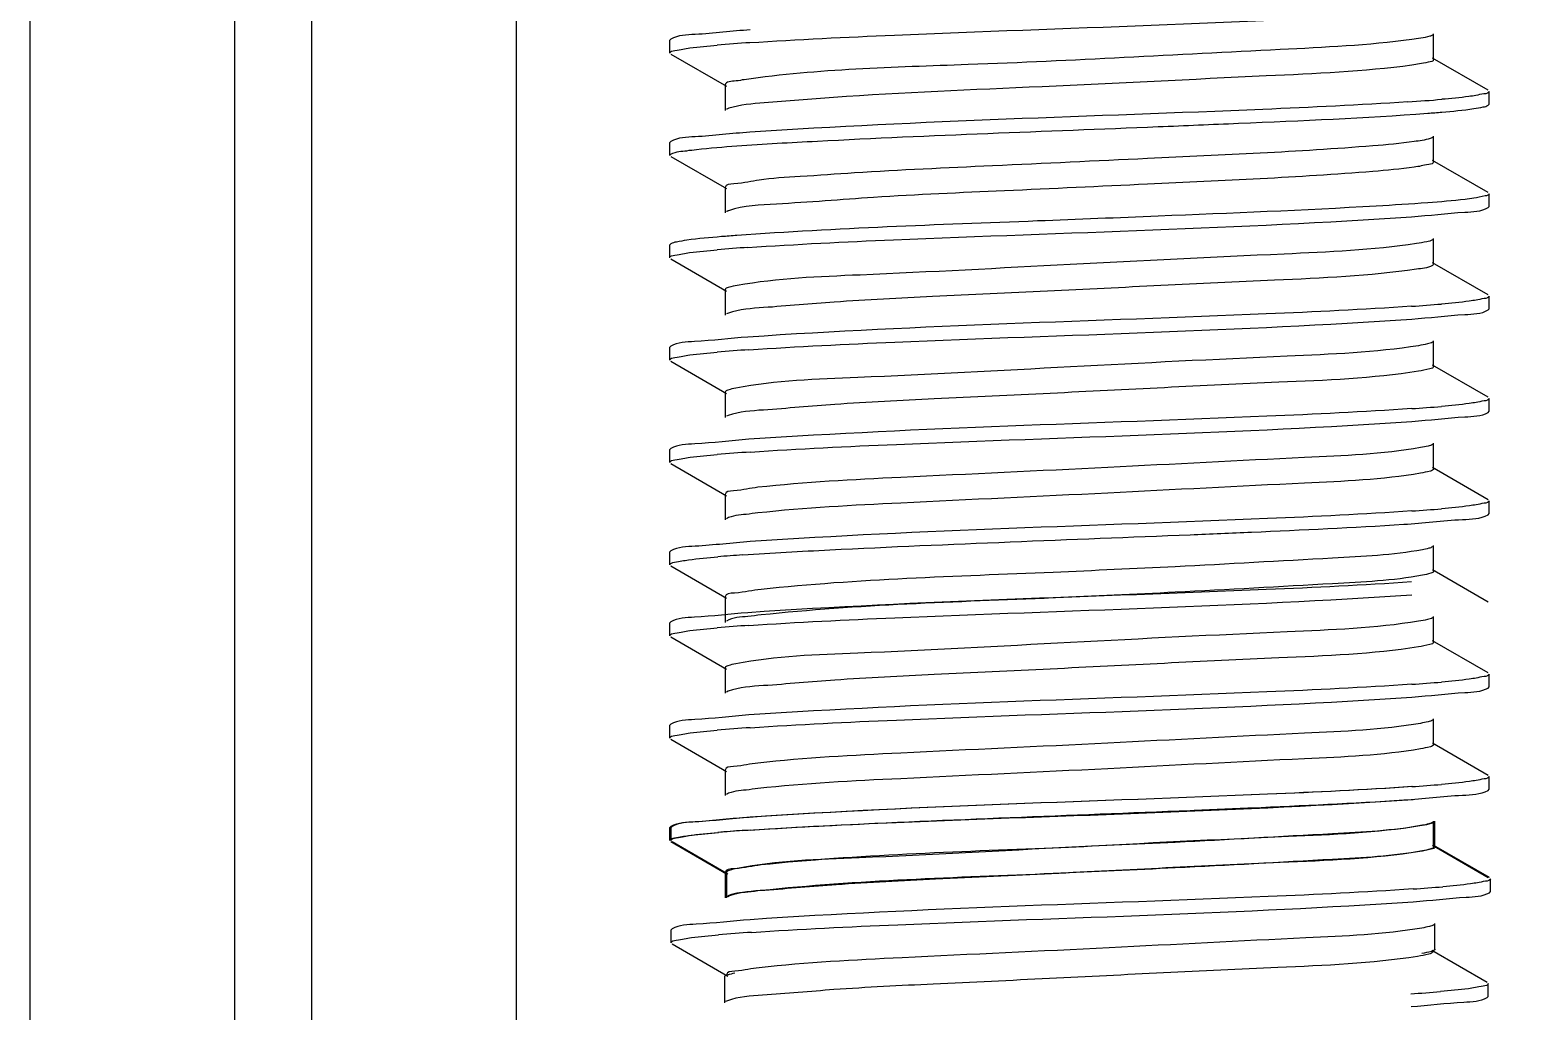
# Model space of a CAD drawing. Extents: x 27938 to 1507990, y 110129 to 923079.
# Drawn here: x 646801.2 to 647148.4, y 343869.9 to 344098.2 of the extents above; entities that cross this region are included whole.
import ezdxf

# ---------------------------------------------------------------- set-up
doc = ezdxf.new("R2010")
doc.units = 0
doc.header["$LTSCALE"] = 1000
doc.header["$MEASUREMENT"] = 0
doc.styles.get("Standard").update_dxf_attribs({"font": 'gbenor.shx', "bigfont": 'gbcbig.shx'})
doc.dimstyles.get("Standard").update_dxf_attribs({"dimtxt": 0.18, "dimasz": 0.18, "dimexe": 0.18, "dimexo": 0.0625, "dimgap": 0.09, "dimtad": 0, "dimtih": 1, "dimtoh": 1, "dimdec": 4, "dimzin": 0, "dimdsep": 46, "dimtxsty": 'Standard', "dimcen": 0.09, "dimadec": 0, "dimazin": 0, "dimtfac": 1, "dimtdec": 4, "dimtofl": 0, "dimtmove": 0, "dimatfit": 3, "dimfxl": 1, "dimtolj": 1, "dimtzin": 0, "dimarcsym": 0})

msp = doc.modelspace()

# ---------------------------------------------------------------- linework, layer by layer
at = {"linetype": 'Continuous'}
for p, q in [((646801.17, 346328.15), (646801.17, 341587.12)), ((646848.79, 346328.15), (646848.79, 341587.12)), ((646866.65, 346328.15), (646866.65, 341587.12)), ((646914.28, 346328.15), (646914.28, 341587.12)), ((647127.61, 344091.3), (647127.61, 344097.25)), ((646950.22, 344096.03), (646950, 344095.77)), ((646950, 344092.79), (646950, 344095.77)), ((646950, 344092.79), (646950, 344095.77)), ((646950.22, 344092.53), (646963.15, 344085.05)), ((647140.28, 344084.12), (647127.35, 344091.6)), ((646962.89, 344085.35), (646962.89, 344079.39)), ((647140.5, 344080.88), (647140.5, 344083.86)), ((647140.5, 344080.88), (647140.5, 344083.86)), ((647140.28, 344080.62), (647140.5, 344080.88)), ((647127.61, 344067.49), (647127.61, 344073.44)), ((646950.22, 344072.21), (646950, 344071.95)), ((646950, 344068.98), (646950, 344071.95)), ((646950, 344068.98), (646950, 344071.95)), ((646950.22, 344068.71), (646963.15, 344061.23)), ((647140.28, 344060.31), (647127.35, 344067.79)), ((646962.89, 344061.53), (646962.89, 344055.58)), ((647140.5, 344057.07), (647140.5, 344060.05)), ((647140.5, 344057.07), (647140.5, 344060.05)), ((647140.28, 344056.81), (647140.5, 344057.07)), ((647127.61, 344043.67), (647127.61, 344049.63)), ((646950.22, 344048.4), (646950, 344048.14)), ((646950, 344045.16), (646950, 344048.14)), ((646950, 344045.16), (646950, 344048.14)), ((646950.22, 344044.9), (646963.15, 344037.42)), ((647140.28, 344036.49), (647127.35, 344043.98)), ((646962.89, 344037.72), (646962.89, 344031.77)), ((647140.5, 344033.26), (647140.5, 344036.23)), ((647140.5, 344033.26), (647140.5, 344036.23)), ((646963.61, 344032.27), (646963.15, 344032.07)), ((647140.28, 344033), (647140.5, 344033.26)), ((646950.22, 344024.59), (646950, 344024.33)), ((646950, 344021.35), (646950, 344024.33)), ((646950, 344021.35), (646950, 344024.33)), ((647127.61, 344019.86), (647127.61, 344025.82)), ((646950.22, 344021.09), (646963.15, 344013.61)), ((647140.28, 344012.68), (647127.35, 344020.16)), ((646962.89, 344013.91), (646962.89, 344007.96)), ((647140.5, 344009.44), (647140.5, 344012.42)), ((647140.5, 344009.44), (647140.5, 344012.42)), ((646963.56, 344008.44), (646963.15, 344008.26)), ((647140.28, 344009.18), (647140.5, 344009.44)), ((646950.22, 344000.77), (646950, 344000.51)), ((646950, 343997.54), (646950, 344000.51)), ((646950, 343997.54), (646950, 344000.51)), ((647127.61, 343996.05), (647127.61, 344002)), ((646950.22, 343997.28), (646963.15, 343989.79)), ((647140.28, 343988.87), (647127.35, 343996.35)), ((646962.89, 343990.1), (646962.89, 343984.14)), ((647140.5, 343985.63), (647140.5, 343988.61)), ((647140.5, 343985.63), (647140.5, 343988.61)), ((647140.28, 343985.37), (647140.5, 343985.63)), ((646950.22, 343976.96), (646950, 343976.7)), ((646950, 343973.72), (646950, 343976.7)), ((646950, 343973.72), (646950, 343976.7)), ((647127.61, 343972.24), (647127.61, 343978.19)), ((646950.22, 343973.46), (646963.15, 343965.98)), ((647140.28, 343965.06), (647127.35, 343972.54)), ((646962.89, 343966.28), (646962.89, 343960.33)), ((647127.61, 343955.73), (647127.61, 343961.68)), ((646950.22, 343960.45), (646950, 343960.19)), ((646950, 343957.22), (646950, 343960.19)), ((646950, 343957.22), (646950, 343960.19)), ((646950.22, 343956.95), (646963.15, 343949.47)), ((647140.28, 343948.55), (647127.35, 343956.03)), ((646962.89, 343949.77), (646962.89, 343943.82)), ((647140.5, 343945.31), (647140.5, 343948.29)), ((647140.5, 343945.31), (647140.5, 343948.29)), ((646963.56, 343944.31), (646963.15, 343944.12)), ((647140.28, 343945.05), (647140.5, 343945.31)), ((647127.61, 343931.91), (647127.61, 343937.87)), ((646950.22, 343936.64), (646950, 343936.38)), ((646950, 343933.4), (646950, 343936.38)), ((646950, 343933.4), (646950, 343936.38)), ((646950.22, 343933.14), (646963.15, 343925.66)), ((647140.28, 343924.73), (647127.35, 343932.22)), ((646962.89, 343925.96), (646962.89, 343920.01)), ((647140.5, 343921.5), (647140.5, 343924.47)), ((647140.5, 343921.5), (647140.5, 343924.47)), ((647140.28, 343921.24), (647140.5, 343921.5)), ((647127.61, 343908.1), (647127.61, 343914.06)), ((647127.92, 343908.11), (647127.92, 343914.06)), ((646950.22, 343912.83), (646950, 343912.57)), ((646950, 343909.59), (646950, 343912.57)), ((646950, 343909.59), (646950, 343912.57)), ((646950.53, 343912.83), (646950.31, 343912.57)), ((646950.31, 343909.6), (646950.31, 343912.57)), ((646950.31, 343909.6), (646950.31, 343912.57)), ((646950.22, 343909.33), (646963.15, 343901.85)), ((646950.53, 343909.34), (646963.46, 343901.85)), ((647140.28, 343900.92), (647127.35, 343908.4)), ((647140.58, 343900.93), (647127.66, 343908.41)), ((646962.89, 343902.15), (646962.89, 343896.2)), ((646963.2, 343902.15), (646963.2, 343896.2)), ((647140.81, 343897.69), (647140.81, 343900.67)), ((647140.81, 343897.69), (647140.81, 343900.67)), ((646963.87, 343896.69), (646963.46, 343896.5)), ((647140.58, 343897.43), (647140.81, 343897.69)), ((646950.53, 343889.02), (646950.31, 343888.76)), ((646950.31, 343885.78), (646950.31, 343888.76)), ((646950.31, 343885.78), (646950.31, 343888.76)), ((647127.92, 343884.3), (647127.92, 343890.25)), ((646950.53, 343885.52), (646963.46, 343878.04)), ((647140.07, 343876.53), (647127.15, 343884.01)), ((646962.68, 343877.76), (646962.68, 343871.8)), ((647140.3, 343873.29), (647140.3, 343876.27)), ((647140.3, 343873.29), (647140.3, 343876.27)), ((646963.36, 343872.29), (646962.94, 343872.11)), ((647140.07, 343873.03), (647140.3, 343873.29))]:
    msp.add_line(p, q, dxfattribs=at)
for centre, radius, start, end in [((646996.11, 343676.96), 419.14, 93.7658, 94.8061), ((647094.02, 344504.35), 423.82, 273.7363, 274.8052), ((646995.54, 343636.57), 411.89, 93.8141, 94.8058), ((647095.11, 344443.04), 410.09, 273.8288, 274.8033), ((646995.85, 343608.81), 415.84, 93.7876, 94.8061), ((647095.12, 344419.1), 409.97, 273.8296, 274.8033), ((646996.26, 343579.86), 420.99, 93.7545, 94.8055), ((647095.19, 344394.33), 409.01, 273.8359, 274.8035), ((646993.99, 343584.5), 392.45, 93.9506, 94.8036), ((646995.85, 343544.68), 415.84, 93.7876, 94.8061), ((647095.12, 344354.97), 409.97, 273.8296, 274.8033), ((646996.26, 343515.73), 420.99, 93.7545, 94.8055), ((647095.19, 344330.2), 409.01, 273.8359, 274.8035), ((646993.99, 343520.37), 392.45, 93.9506, 94.8036), ((646996.16, 343497.06), 415.84, 93.7876, 94.8061), ((647095.43, 344307.35), 409.97, 273.8296, 274.8033), ((646996.57, 343468.11), 420.99, 93.7545, 94.8055), ((647094.91, 344282.95), 409.97, 273.8296, 274.8033)]:
    msp.add_arc(centre, radius, start, end, dxfattribs=at)
for points, knots in [([(646968.58, 344095.2), (646979.78, 344095.95), (647030.8, 344098.4), (647081.87, 344099.62), (647121.64, 344102.27)], [0, 0, 0, 0, 0.219727, 1, 1, 1, 1]), ([(646968.7, 344098.18), (646964.42, 344097.89), (646958.43, 344097.06), (646951.89, 344096.98), (646950.23, 344096.03)], [0, 0, 0, 0, 0.691048, 1, 1, 1, 1]), ([(646950, 344092.79), (646950, 344093.23), (646952.32, 344093.51), (646953.48, 344093.83), (646954.65, 344093.98)], [0, 0, 0, 0, 0.27128, 1, 1, 1, 1]), ([(647122.52, 344095.91), (647112.38, 344094.57), (647077.92, 344092.97), (647026.26, 344089.99), (646984.53, 344089.05), (646967.31, 344086.59)], [0, 0, 0, 0, 0.197296, 0.66439, 1, 1, 1, 1]), ([(647127.35, 344096.95), (647127.15, 344096.84), (647125.57, 344096.3), (647123.93, 344096.1), (647122.52, 344095.91)], [0, 0, 0, 0, 0.139781, 1, 1, 1, 1]), ([(647127.61, 344091.3), (647127.61, 344090.82), (647125.09, 344090.48), (647123.8, 344090.13), (647122.52, 344089.96)], [0, 0, 0, 0, 0.272864, 1, 1, 1, 1]), ([(647122.52, 344089.96), (647111.31, 344088.47), (647082.58, 344087.23), (647037.81, 344084.87), (646998.75, 344083.42), (646974.6, 344081.35), (646966.35, 344080.79), (646963.72, 344079.93)], [0, 0, 0, 0, 0.213061, 0.541106, 0.846102, 0.947882, 1, 1, 1, 1]), ([(646967.31, 344086.59), (646966.67, 344086.5), (646965.42, 344086.15), (646962.89, 344086.24), (646962.89, 344085.35)], [0, 0, 0, 0, 0.421903, 1, 1, 1, 1]), ([(647140.5, 344083.86), (647140.5, 344083.42), (647138.15, 344083.14), (647136.97, 344082.81), (647135.78, 344082.66)], [0, 0, 0, 0, 0.271064, 1, 1, 1, 1]), ([(646963.72, 344079.93), (646963.61, 344079.9), (646963.41, 344079.83), (646963.23, 344079.74), (646963.15, 344079.7)], [0, 0, 0, 0, 0.559243, 1, 1, 1, 1]), ([(647121.64, 344081.43), (647110.39, 344080.68), (647059.37, 344078.24), (647008.3, 344077.02), (646968.58, 344074.36)], [0, 0, 0, 0, 0.220644, 1, 1, 1, 1]), ([(647126.23, 344078.78), (647127.33, 344078.86), (647130.92, 344079.15), (647134.5, 344079.48), (647136.96, 344079.85)], [0, 0, 0, 0, 0.308788, 1, 1, 1, 1]), ([(647136.96, 344079.85), (647137.68, 344079.95), (647138.79, 344080.15), (647139.92, 344080.42), (647140.27, 344080.62)], [0, 0, 0, 0, 0.639507, 1, 1, 1, 1]), ([(647063.57, 344075.66), (647069.8, 344075.92), (647090.7, 344076.8), (647111.59, 344077.68), (647126.23, 344078.78)], [0, 0, 0, 0, 0.298277, 1, 1, 1, 1]), ([(646968.58, 344074.36), (646964.33, 344074.08), (646958.38, 344073.25), (646951.88, 344073.16), (646950.23, 344072.21)], [0, 0, 0, 0, 0.690938, 1, 1, 1, 1]), ([(646965.59, 344071.18), (646971.82, 344071.63), (647004.47, 344073.45), (647037.14, 344074.59), (647063.57, 344075.66)], [0, 0, 0, 0, 0.190978, 1, 1, 1, 1]), ([(647127.35, 344073.14), (647127.17, 344073.03), (647125.78, 344072.54), (647124.32, 344072.35), (647123.08, 344072.18)], [0, 0, 0, 0, 0.143278, 1, 1, 1, 1]), ([(646950, 344068.98), (646950, 344069.1), (646951.41, 344069.99), (646952.71, 344069.9), (646953.97, 344070.07)], [0, 0, 0, 0, 0.088833, 1, 1, 1, 1]), ([(646953.97, 344070.07), (646954.7, 344070.18), (646958.57, 344070.64), (646962.45, 344070.95), (646965.59, 344071.18)], [0, 0, 0, 0, 0.191282, 1, 1, 1, 1]), ([(647123.08, 344072.18), (647119.89, 344071.73), (647099.25, 344069.91), (647078.57, 344069.04), (647061.09, 344068.22)], [0, 0, 0, 0, 0.155236, 1, 1, 1, 1]), ([(647061.09, 344068.22), (647049.08, 344067.66), (647026.42, 344066.61), (646999.24, 344065.36), (646981.51, 344064.09), (646971.49, 344063.53), (646966.88, 344062.42), (646962.88, 344062.26), (646962.89, 344061.53)], [0, 0, 0, 0, 0.365862, 0.692448, 0.821022, 0.917724, 0.97803, 1, 1, 1, 1]), ([(647123.08, 344066.22), (647119.89, 344065.78), (647099.25, 344063.96), (647078.57, 344063.09), (647061.09, 344062.27)], [0, 0, 0, 0, 0.155236, 1, 1, 1, 1]), ([(647127.61, 344067.49), (647127.61, 344067.05), (647125.39, 344066.69), (647124.22, 344066.38), (647123.08, 344066.22)], [0, 0, 0, 0, 0.274842, 1, 1, 1, 1]), ([(647061.09, 344062.27), (647050, 344061.75), (647028.77, 344060.74), (646999.92, 344059.54), (646978.67, 344057.74), (646967.2, 344057.29), (646963.66, 344056.1)], [0, 0, 0, 0, 0.341185, 0.653122, 0.885228, 1, 1, 1, 1]), ([(647136.96, 344059.01), (647136.28, 344058.91), (647132.71, 344058.46), (647129.13, 344058.16), (647126.23, 344057.94)], [0, 0, 0, 0, 0.190097, 1, 1, 1, 1]), ([(647140.5, 344060.05), (647140.5, 344059.7), (647138.78, 344059.37), (647137.85, 344059.14), (647136.96, 344059.01)], [0, 0, 0, 0, 0.27614, 1, 1, 1, 1]), ([(646963.66, 344056.1), (646963.56, 344056.07), (646963.39, 344056), (646963.22, 344055.92), (646963.15, 344055.88)], [0, 0, 0, 0, 0.555338, 1, 1, 1, 1]), ([(647126.23, 344057.94), (647122.24, 344057.64), (647101.37, 344056.35), (647080.48, 344055.51), (647063.57, 344054.83)], [0, 0, 0, 0, 0.190944, 1, 1, 1, 1]), ([(647122.49, 344054.7), (647126.61, 344054.98), (647132.38, 344055.78), (647138.67, 344055.89), (647140.27, 344056.81)], [0, 0, 0, 0, 0.690319, 1, 1, 1, 1]), ([(647063.57, 344054.83), (647054.22, 344054.45), (647021.55, 344053.12), (646988.86, 344052.03), (646965.59, 344050.34)], [0, 0, 0, 0, 0.286355, 1, 1, 1, 1]), ([(646968.14, 344047.54), (646979.42, 344048.31), (647030.87, 344050.78), (647082.39, 344051.97), (647122.49, 344054.7)], [0, 0, 0, 0, 0.219568, 1, 1, 1, 1]), ([(646953.97, 344049.24), (646953.15, 344049.12), (646951.9, 344048.91), (646950.62, 344048.63), (646950.23, 344048.4)], [0, 0, 0, 0, 0.644209, 1, 1, 1, 1]), ([(646965.59, 344050.34), (646964.4, 344050.25), (646960.52, 344049.95), (646956.64, 344049.61), (646953.97, 344049.24)], [0, 0, 0, 0, 0.307497, 1, 1, 1, 1]), ([(647127.35, 344049.33), (647126.95, 344049.09), (647125.67, 344048.79), (647124.41, 344048.56), (647123.6, 344048.44)], [0, 0, 0, 0, 0.361658, 1, 1, 1, 1]), ([(646950, 344045.16), (646950, 344045.59), (646952.27, 344045.88), (646953.43, 344046.19), (646954.57, 344046.34)], [0, 0, 0, 0, 0.271559, 1, 1, 1, 1]), ([(647123.6, 344048.44), (647113.42, 344046.92), (647086.5, 344045.76), (647043.37, 344043.63), (647001.04, 344041.32), (646975.09, 344040.39), (646965.68, 344038.71)], [0, 0, 0, 0, 0.195167, 0.509727, 0.818873, 1, 1, 1, 1]), ([(647123.6, 344042.49), (647112.7, 344040.86), (647083.99, 344039.72), (647046.5, 344037.77), (647012.38, 344036.17), (646990.32, 344035.11), (646974.58, 344033.69), (646966.21, 344033.18), (646963.61, 344032.27)], [0, 0, 0, 0, 0.206258, 0.536041, 0.702749, 0.845523, 0.948379, 1, 1, 1, 1]), ([(647127.61, 344043.67), (647127.61, 344043.54), (647126.23, 344042.59), (647124.87, 344042.68), (647123.6, 344042.49)], [0, 0, 0, 0, 0.092026, 1, 1, 1, 1]), ([(646965.68, 344038.71), (646964.98, 344038.59), (646964.19, 344038.4), (646962.89, 344038.01), (646962.89, 344037.72)], [0, 0, 0, 0, 0.714515, 1, 1, 1, 1]), ([(647140.5, 344036.23), (647140.5, 344035.8), (647138.21, 344035.51), (647137.05, 344035.2), (647135.9, 344035.05)], [0, 0, 0, 0, 0.271489, 1, 1, 1, 1]), ([(647122.49, 344033.86), (647111.23, 344033.1), (647059.78, 344030.62), (647008.27, 344029.42), (646968.14, 344026.7)], [0, 0, 0, 0, 0.219101, 1, 1, 1, 1]), ([(647122.5, 344030.89), (647126.61, 344031.17), (647132.38, 344031.97), (647138.67, 344032.07), (647140.27, 344033)], [0, 0, 0, 0, 0.690311, 1, 1, 1, 1]), ([(646968.38, 344023.74), (646979.68, 344024.51), (647031.05, 344026.97), (647082.49, 344028.17), (647122.5, 344030.89)], [0, 0, 0, 0, 0.220145, 1, 1, 1, 1]), ([(646968.14, 344026.7), (646963.99, 344026.42), (646958.18, 344025.62), (646951.84, 344025.52), (646950.23, 344024.59)], [0, 0, 0, 0, 0.690488, 1, 1, 1, 1]), ([(647124.1, 344024.7), (647114, 344023.1), (647086.92, 344022.01), (647043.46, 344019.83), (647000.78, 344017.44), (646974.65, 344016.61), (646965.32, 344014.83)], [0, 0, 0, 0, 0.192752, 0.509476, 0.820909, 1, 1, 1, 1]), ([(647127.35, 344025.51), (647126.99, 344025.31), (647125.89, 344025.02), (647124.8, 344024.82), (647124.1, 344024.7)], [0, 0, 0, 0, 0.367273, 1, 1, 1, 1]), ([(646950, 344021.35), (646950, 344021.79), (646952.3, 344022.07), (646953.46, 344022.39), (646954.62, 344022.54)], [0, 0, 0, 0, 0.271407, 1, 1, 1, 1]), ([(647124.1, 344018.75), (647113.36, 344017.04), (647084.69, 344015.99), (647047.17, 344013.99), (647012.77, 344012.37), (646990.47, 344011.31), (646974.6, 344009.87), (646966.16, 344009.37), (646963.56, 344008.44)], [0, 0, 0, 0, 0.202669, 0.533226, 0.70113, 0.845024, 0.948509, 1, 1, 1, 1]), ([(647127.61, 344019.86), (647127.61, 344019.51), (647125.93, 344019.12), (647124.98, 344018.89), (647124.1, 344018.75)], [0, 0, 0, 0, 0.280154, 1, 1, 1, 1]), ([(646965.32, 344014.83), (646964.7, 344014.71), (646964, 344014.55), (646962.89, 344014.16), (646962.89, 344013.91)], [0, 0, 0, 0, 0.71086, 1, 1, 1, 1]), ([(647140.5, 344012.42), (647140.5, 344011.99), (647138.21, 344011.7), (647137.05, 344011.39), (647135.9, 344011.24)], [0, 0, 0, 0, 0.271495, 1, 1, 1, 1]), ([(647122.5, 344010.05), (647111.27, 344009.29), (647059.9, 344006.81), (647008.46, 344005.61), (646968.38, 344002.91)], [0, 0, 0, 0, 0.21884, 1, 1, 1, 1]), ([(646968.69, 343999.95), (646980.01, 344000.71), (647031.3, 344003.17), (647082.65, 344004.36), (647122.56, 344007.08)], [0, 0, 0, 0, 0.220917, 1, 1, 1, 1]), ([(647122.56, 344007.08), (647126.66, 344007.36), (647132.41, 344008.15), (647138.67, 344008.26), (647140.27, 344009.18)], [0, 0, 0, 0, 0.690253, 1, 1, 1, 1]), ([(646968.38, 344002.91), (646964.18, 344002.62), (646958.29, 344001.81), (646951.86, 344001.71), (646950.23, 344000.77)], [0, 0, 0, 0, 0.690736, 1, 1, 1, 1]), ([(647124.56, 344000.97), (647115.67, 343999.45), (647091.31, 343998.45), (647051.05, 343996.24), (647008.66, 343994.32), (646981.51, 343992.95), (646970.48, 343991.74)], [0, 0, 0, 0, 0.175288, 0.472203, 0.784406, 1, 1, 1, 1]), ([(647127.35, 344001.7), (647127.04, 344001.52), (647126.09, 344001.26), (647125.15, 344001.07), (647124.56, 344000.97)], [0, 0, 0, 0, 0.373528, 1, 1, 1, 1]), ([(646950, 343997.54), (646950, 343997.98), (646952.33, 343998.26), (646953.51, 343998.58), (646954.68, 343998.73)], [0, 0, 0, 0, 0.271179, 1, 1, 1, 1]), ([(647124.56, 343995.01), (647115.67, 343993.5), (647091.31, 343992.49), (647051.05, 343990.29), (647008.66, 343988.37), (646981.51, 343986.99), (646970.48, 343985.78)], [0, 0, 0, 0, 0.175288, 0.472203, 0.784406, 1, 1, 1, 1]), ([(647127.61, 343996.05), (647127.61, 343995.74), (647126.17, 343995.34), (647125.33, 343995.15), (647124.56, 343995.01)], [0, 0, 0, 0, 0.283524, 1, 1, 1, 1]), ([(646970.48, 343991.74), (646968.59, 343991.53), (646966.77, 343990.97), (646962.88, 343990.79), (646962.89, 343990.1)], [0, 0, 0, 0, 0.732764, 1, 1, 1, 1]), ([(647122.56, 343986.24), (647111.37, 343985.48), (647060.08, 343983.01), (647008.73, 343981.79), (646968.69, 343979.12)], [0, 0, 0, 0, 0.218398, 1, 1, 1, 1]), ([(647140.5, 343988.61), (647140.5, 343988.18), (647138.22, 343987.89), (647137.06, 343987.58), (647135.91, 343987.43)], [0, 0, 0, 0, 0.27155, 1, 1, 1, 1]), ([(646970.48, 343985.78), (646969.57, 343985.68), (646967.13, 343985.32), (646964.5, 343985.23), (646963.15, 343984.44)], [0, 0, 0, 0, 0.371684, 1, 1, 1, 1]), ([(647071.02, 343980.72), (647075.77, 343980.91), (647092.32, 343981.62), (647108.88, 343982.37), (647120.66, 343983.14)], [0, 0, 0, 0, 0.286991, 1, 1, 1, 1]), ([(647120.66, 343983.14), (647125.21, 343983.44), (647131.57, 343984.32), (647138.51, 343984.36), (647140.27, 343985.37)], [0, 0, 0, 0, 0.692027, 1, 1, 1, 1]), ([(646968.69, 343979.12), (646964.41, 343978.83), (646958.42, 343978), (646951.89, 343977.92), (646950.23, 343976.96)], [0, 0, 0, 0, 0.691038, 1, 1, 1, 1]), ([(646966.95, 343976.02), (646973.7, 343976.49), (647008.38, 343978.36), (647043.08, 343979.56), (647071.02, 343980.72)], [0, 0, 0, 0, 0.194747, 1, 1, 1, 1]), ([(647124.99, 343977.23), (647118.11, 343975.97), (647098.86, 343975.03), (647079.73, 343973.86), (647067.53, 343973.27)], [0, 0, 0, 0, 0.364269, 1, 1, 1, 1]), ([(647127.35, 343977.89), (647127.08, 343977.73), (647126.29, 343977.49), (647125.49, 343977.32), (647124.99, 343977.23)], [0, 0, 0, 0, 0.380472, 1, 1, 1, 1]), ([(646950, 343973.72), (646950, 343974.13), (646952.14, 343974.43), (646953.24, 343974.73), (646954.32, 343974.87)], [0, 0, 0, 0, 0.272497, 1, 1, 1, 1]), ([(647067.53, 343973.27), (647058.08, 343972.82), (647025.96, 343971.25), (646993.76, 343970.37), (646971.19, 343968)], [0, 0, 0, 0, 0.294359, 1, 1, 1, 1]), ([(647127.61, 343972.24), (647127.61, 343971.96), (647126.4, 343971.57), (647125.65, 343971.4), (647124.99, 343971.28)], [0, 0, 0, 0, 0.287487, 1, 1, 1, 1]), ([(647122.49, 343969.73), (647111.23, 343968.96), (647059.78, 343966.49), (647008.27, 343965.29), (646968.14, 343962.57)], [0, 0, 0, 0, 0.219101, 1, 1, 1, 1]), ([(647124.99, 343971.28), (647118.11, 343970.01), (647098.86, 343969.08), (647079.73, 343967.9), (647067.53, 343967.32)], [0, 0, 0, 0, 0.364269, 1, 1, 1, 1]), ([(646971.19, 343968), (646969.12, 343967.78), (646967.15, 343967.16), (646962.88, 343967.04), (646962.89, 343966.28)], [0, 0, 0, 0, 0.733679, 1, 1, 1, 1]), ([(646968.38, 343959.61), (646979.68, 343960.37), (647031.05, 343962.84), (647082.49, 343964.03), (647122.5, 343966.75)], [0, 0, 0, 0, 0.220145, 1, 1, 1, 1]), ([(647067.53, 343967.32), (647058.08, 343966.87), (647025.96, 343965.29), (646993.76, 343964.42), (646971.19, 343962.05)], [0, 0, 0, 0, 0.294359, 1, 1, 1, 1]), ([(646968.14, 343962.57), (646963.99, 343962.29), (646958.18, 343961.48), (646951.84, 343961.38), (646950.23, 343960.45)], [0, 0, 0, 0, 0.690488, 1, 1, 1, 1]), ([(646971.19, 343962.05), (646970.18, 343961.94), (646967.52, 343961.55), (646964.62, 343961.49), (646963.15, 343960.63)], [0, 0, 0, 0, 0.373733, 1, 1, 1, 1]), ([(646950, 343957.22), (646950, 343957.65), (646952.3, 343957.94), (646953.46, 343958.25), (646954.62, 343958.4)], [0, 0, 0, 0, 0.271407, 1, 1, 1, 1]), ([(647124.1, 343960.57), (647114, 343958.96), (647086.92, 343957.87), (647043.46, 343955.7), (647000.78, 343953.3), (646974.65, 343952.48), (646965.32, 343950.7)], [0, 0, 0, 0, 0.192752, 0.509476, 0.820909, 1, 1, 1, 1]), ([(647127.35, 343961.38), (647126.99, 343961.17), (647125.89, 343960.89), (647124.8, 343960.68), (647124.1, 343960.57)], [0, 0, 0, 0, 0.367273, 1, 1, 1, 1]), ([(647127.61, 343955.73), (647127.61, 343955.38), (647125.93, 343954.99), (647124.98, 343954.76), (647124.1, 343954.62)], [0, 0, 0, 0, 0.280154, 1, 1, 1, 1]), ([(647124.1, 343954.62), (647113.36, 343952.91), (647084.69, 343951.85), (647047.17, 343949.85), (647012.77, 343948.24), (646990.47, 343947.18), (646974.6, 343945.73), (646966.16, 343945.24), (646963.56, 343944.31)], [0, 0, 0, 0, 0.202669, 0.533226, 0.70113, 0.845024, 0.948509, 1, 1, 1, 1]), ([(646965.32, 343950.7), (646964.7, 343950.58), (646964, 343950.42), (646962.89, 343950.03), (646962.89, 343949.77)], [0, 0, 0, 0, 0.71086, 1, 1, 1, 1]), ([(647140.5, 343948.29), (647140.5, 343947.85), (647138.21, 343947.57), (647137.05, 343947.25), (647135.9, 343947.1)], [0, 0, 0, 0, 0.271495, 1, 1, 1, 1]), ([(647122.5, 343945.92), (647111.27, 343945.15), (647059.9, 343942.68), (647008.46, 343941.47), (646968.38, 343938.77)], [0, 0, 0, 0, 0.21884, 1, 1, 1, 1]), ([(647122.56, 343942.94), (647126.66, 343943.22), (647132.41, 343944.02), (647138.67, 343944.13), (647140.27, 343945.05)], [0, 0, 0, 0, 0.690253, 1, 1, 1, 1]), ([(646968.69, 343935.82), (646980.01, 343936.57), (647031.3, 343939.04), (647082.65, 343940.23), (647122.56, 343942.94)], [0, 0, 0, 0, 0.220917, 1, 1, 1, 1]), ([(646968.38, 343938.77), (646964.18, 343938.49), (646958.29, 343937.67), (646951.86, 343937.58), (646950.23, 343936.64)], [0, 0, 0, 0, 0.690736, 1, 1, 1, 1]), ([(647127.35, 343937.57), (647127.04, 343937.39), (647126.09, 343937.12), (647125.15, 343936.93), (647124.56, 343936.83)], [0, 0, 0, 0, 0.373528, 1, 1, 1, 1]), ([(646950, 343933.4), (646950, 343933.84), (646952.33, 343934.12), (646953.51, 343934.45), (646954.68, 343934.6)], [0, 0, 0, 0, 0.271179, 1, 1, 1, 1]), ([(647124.56, 343936.83), (647115.67, 343935.32), (647091.31, 343934.31), (647051.05, 343932.1), (647008.66, 343930.19), (646981.51, 343928.81), (646970.48, 343927.6)], [0, 0, 0, 0, 0.175288, 0.472203, 0.784406, 1, 1, 1, 1]), ([(647124.56, 343930.88), (647115.67, 343929.36), (647091.31, 343928.36), (647051.05, 343926.15), (647008.66, 343924.23), (646981.51, 343922.86), (646970.48, 343921.65)], [0, 0, 0, 0, 0.175288, 0.472203, 0.784406, 1, 1, 1, 1]), ([(647127.61, 343931.91), (647127.61, 343931.61), (647126.17, 343931.21), (647125.33, 343931.01), (647124.56, 343930.88)], [0, 0, 0, 0, 0.283524, 1, 1, 1, 1]), ([(646970.48, 343927.6), (646968.59, 343927.39), (646966.77, 343926.84), (646962.88, 343926.66), (646962.89, 343925.96)], [0, 0, 0, 0, 0.732764, 1, 1, 1, 1]), ([(647140.5, 343924.47), (647140.5, 343924.04), (647138.22, 343923.76), (647137.06, 343923.44), (647135.91, 343923.29)], [0, 0, 0, 0, 0.27155, 1, 1, 1, 1]), ([(646970.48, 343921.65), (646969.57, 343921.55), (646967.13, 343921.18), (646964.5, 343921.09), (646963.15, 343920.31)], [0, 0, 0, 0, 0.371684, 1, 1, 1, 1]), ([(647122.8, 343922.11), (647111.54, 343921.34), (647060.09, 343918.87), (647008.58, 343917.67), (646968.45, 343914.95)], [0, 0, 0, 0, 0.219101, 1, 1, 1, 1]), ([(647122.56, 343922.11), (647111.37, 343921.35), (647060.08, 343918.87), (647008.73, 343917.66), (646968.69, 343914.98)], [0, 0, 0, 0, 0.218398, 1, 1, 1, 1]), ([(647120.66, 343919.01), (647125.21, 343919.3), (647131.57, 343920.18), (647138.51, 343920.23), (647140.27, 343921.24)], [0, 0, 0, 0, 0.692027, 1, 1, 1, 1]), ([(646966.95, 343911.89), (646973.7, 343912.36), (647008.38, 343914.23), (647043.08, 343915.43), (647071.02, 343916.58)], [0, 0, 0, 0, 0.194747, 1, 1, 1, 1]), ([(646968.69, 343911.99), (646979.99, 343912.75), (647031.36, 343915.22), (647082.8, 343916.41), (647122.81, 343919.13)], [0, 0, 0, 0, 0.220145, 1, 1, 1, 1]), ([(647071.02, 343916.58), (647075.77, 343916.78), (647092.32, 343917.48), (647108.88, 343918.24), (647120.66, 343919.01)], [0, 0, 0, 0, 0.286991, 1, 1, 1, 1]), ([(646968.69, 343914.98), (646964.41, 343914.7), (646958.42, 343913.87), (646951.89, 343913.78), (646950.23, 343912.83)], [0, 0, 0, 0, 0.691038, 1, 1, 1, 1]), ([(646968.45, 343914.95), (646964.3, 343914.67), (646958.49, 343913.86), (646952.15, 343913.76), (646950.54, 343912.83)], [0, 0, 0, 0, 0.690488, 1, 1, 1, 1]), ([(647124.99, 343913.1), (647118.11, 343911.83), (647098.86, 343910.9), (647079.73, 343909.72), (647067.53, 343909.14)], [0, 0, 0, 0, 0.364269, 1, 1, 1, 1]), ([(647127.66, 343913.76), (647127.3, 343913.55), (647126.2, 343913.27), (647125.11, 343913.06), (647124.41, 343912.95)], [0, 0, 0, 0, 0.367273, 1, 1, 1, 1]), ([(647127.35, 343913.75), (647127.08, 343913.6), (647126.29, 343913.36), (647125.49, 343913.19), (647124.99, 343913.1)], [0, 0, 0, 0, 0.380472, 1, 1, 1, 1]), ([(646950, 343909.59), (646950, 343910), (646952.14, 343910.3), (646953.24, 343910.59), (646954.32, 343910.74)], [0, 0, 0, 0, 0.272497, 1, 1, 1, 1]), ([(646950.31, 343909.6), (646950.31, 343910.03), (646952.61, 343910.32), (646953.77, 343910.63), (646954.93, 343910.78)], [0, 0, 0, 0, 0.271407, 1, 1, 1, 1]), ([(647124.41, 343912.95), (647114.31, 343911.34), (647087.23, 343910.25), (647043.77, 343908.08), (647001.09, 343905.68), (646974.95, 343904.86), (646965.63, 343903.08)], [0, 0, 0, 0, 0.192752, 0.509476, 0.820909, 1, 1, 1, 1]), ([(647124.41, 343907), (647113.67, 343905.29), (647085, 343904.24), (647047.48, 343902.23), (647013.08, 343900.62), (646990.78, 343899.56), (646974.91, 343898.11), (646966.47, 343897.62), (646963.87, 343896.69)], [0, 0, 0, 0, 0.202669, 0.533226, 0.70113, 0.845024, 0.948509, 1, 1, 1, 1]), ([(647067.53, 343909.14), (647058.08, 343908.69), (647025.96, 343907.11), (646993.76, 343906.24), (646971.19, 343903.87)], [0, 0, 0, 0, 0.294359, 1, 1, 1, 1]), ([(647124.99, 343907.14), (647118.11, 343905.88), (647098.86, 343904.94), (647079.73, 343903.77), (647067.53, 343903.19)], [0, 0, 0, 0, 0.364269, 1, 1, 1, 1]), ([(647127.92, 343908.11), (647127.92, 343907.76), (647126.24, 343907.37), (647125.29, 343907.14), (647124.41, 343907)], [0, 0, 0, 0, 0.280154, 1, 1, 1, 1]), ([(647127.61, 343908.1), (647127.61, 343907.83), (647126.4, 343907.44), (647125.65, 343907.26), (647124.99, 343907.14)], [0, 0, 0, 0, 0.287487, 1, 1, 1, 1]), ([(646971.19, 343903.87), (646969.12, 343903.65), (646967.15, 343903.03), (646962.88, 343902.91), (646962.89, 343902.15)], [0, 0, 0, 0, 0.733679, 1, 1, 1, 1]), ([(646965.63, 343903.08), (646965.01, 343902.96), (646964.31, 343902.8), (646963.2, 343902.41), (646963.2, 343902.15)], [0, 0, 0, 0, 0.71086, 1, 1, 1, 1]), ([(647067.53, 343903.19), (647058.08, 343902.74), (647025.96, 343901.16), (646993.76, 343900.29), (646971.19, 343897.91)], [0, 0, 0, 0, 0.294359, 1, 1, 1, 1]), ([(647140.81, 343900.67), (647140.81, 343900.23), (647138.52, 343899.95), (647137.36, 343899.63), (647136.21, 343899.48)], [0, 0, 0, 0, 0.271495, 1, 1, 1, 1]), ([(646971.19, 343897.91), (646970.18, 343897.81), (646967.52, 343897.41), (646964.62, 343897.35), (646963.15, 343896.5)], [0, 0, 0, 0, 0.373733, 1, 1, 1, 1]), ([(647122.81, 343898.3), (647111.58, 343897.53), (647060.21, 343895.06), (647008.77, 343893.85), (646968.69, 343891.15)], [0, 0, 0, 0, 0.21884, 1, 1, 1, 1]), ([(647122.87, 343895.33), (647126.97, 343895.6), (647132.72, 343896.4), (647138.98, 343896.51), (647140.58, 343897.43)], [0, 0, 0, 0, 0.690253, 1, 1, 1, 1]), ([(646969, 343888.2), (646980.32, 343888.96), (647031.61, 343891.42), (647082.96, 343892.61), (647122.87, 343895.33)], [0, 0, 0, 0, 0.220917, 1, 1, 1, 1]), ([(646968.69, 343891.15), (646964.49, 343890.87), (646958.6, 343890.05), (646952.17, 343889.96), (646950.54, 343889.02)], [0, 0, 0, 0, 0.690736, 1, 1, 1, 1]), ([(647124.87, 343889.21), (647115.98, 343887.7), (647091.62, 343886.69), (647051.36, 343884.48), (647008.96, 343882.57), (646981.82, 343881.19), (646970.79, 343879.98)], [0, 0, 0, 0, 0.175288, 0.472203, 0.784406, 1, 1, 1, 1]), ([(647127.66, 343889.95), (647127.35, 343889.77), (647126.4, 343889.5), (647125.46, 343889.31), (647124.87, 343889.21)], [0, 0, 0, 0, 0.373528, 1, 1, 1, 1]), ([(646950.31, 343885.78), (646950.31, 343886.22), (646952.64, 343886.5), (646953.82, 343886.83), (646954.99, 343886.98)], [0, 0, 0, 0, 0.271179, 1, 1, 1, 1]), ([(647123.89, 343882.6), (647113.16, 343880.89), (647084.49, 343879.84), (647046.97, 343877.83), (647012.56, 343876.22), (646990.26, 343875.16), (646974.4, 343873.71), (646965.96, 343873.22), (646963.36, 343872.29)], [0, 0, 0, 0, 0.202669, 0.533226, 0.70113, 0.845024, 0.948509, 1, 1, 1, 1]), ([(647127.41, 343883.71), (647127.4, 343883.36), (647125.73, 343882.97), (647124.78, 343882.74), (647123.89, 343882.6)], [0, 0, 0, 0, 0.280154, 1, 1, 1, 1]), ([(647127.92, 343884.3), (647127.92, 343883.99), (647126.48, 343883.59), (647125.64, 343883.39), (647124.87, 343883.26)], [0, 0, 0, 0, 0.283524, 1, 1, 1, 1]), ([(646965.11, 343878.68), (646964.5, 343878.56), (646963.8, 343878.4), (646962.68, 343878.01), (646962.68, 343877.76)], [0, 0, 0, 0, 0.71086, 1, 1, 1, 1]), ([(646970.79, 343879.98), (646968.89, 343879.77), (646967.08, 343879.22), (646963.19, 343879.04), (646963.2, 343878.34)], [0, 0, 0, 0, 0.732764, 1, 1, 1, 1]), ([(647140.3, 343876.27), (647140.3, 343875.84), (647138.01, 343875.55), (647136.85, 343875.24), (647135.69, 343875.09)], [0, 0, 0, 0, 0.271495, 1, 1, 1, 1]), ([(647122.35, 343870.93), (647126.45, 343871.21), (647132.2, 343872), (647138.47, 343872.11), (647140.07, 343873.03)], [0, 0, 0, 0, 0.690253, 1, 1, 1, 1])]:
    msp.add_open_spline(points, degree=3, knots=knots, dxfattribs=at)
for points in [[(646954.65, 344093.98), (646956.76, 344094.25), (646958.88, 344094.45), (646961, 344094.63)], [(647135.78, 344082.66), (647133.7, 344082.39), (647131.61, 344082.2), (647129.52, 344082.02)], [(646954.57, 344046.34), (646956.72, 344046.62), (646958.87, 344046.82), (646961.03, 344047.01)], [(647135.9, 344035.05), (647133.75, 344034.77), (647131.6, 344034.57), (647129.45, 344034.39)], [(646954.62, 344022.54), (646956.74, 344022.81), (646958.88, 344023.01), (646961.01, 344023.19)], [(647135.9, 344011.24), (647133.75, 344010.96), (647131.6, 344010.76), (647129.45, 344010.58)], [(646954.68, 343998.73), (646956.78, 343999), (646958.88, 343999.2), (646960.99, 343999.38)], [(647135.91, 343987.43), (647133.76, 343987.15), (647131.6, 343986.95), (647129.44, 343986.76)], [(646954.32, 343974.87), (646956.58, 343975.17), (646958.85, 343975.38), (646961.12, 343975.57)], [(646954.62, 343958.4), (646956.74, 343958.68), (646958.88, 343958.87), (646961.01, 343959.06)], [(647135.9, 343947.1), (647133.75, 343946.82), (647131.6, 343946.63), (647129.45, 343946.44)], [(646954.68, 343934.6), (646956.78, 343934.87), (646958.88, 343935.06), (646960.99, 343935.24)], [(647135.91, 343923.29), (647133.76, 343923.01), (647131.6, 343922.81), (647129.44, 343922.63)], [(646954.32, 343910.74), (646956.58, 343911.04), (646958.85, 343911.25), (646961.12, 343911.44)], [(646954.93, 343910.78), (646957.05, 343911.06), (646959.18, 343911.25), (646961.32, 343911.44)], [(647136.21, 343899.48), (647134.06, 343899.21), (647131.91, 343899.01), (647129.76, 343898.82)], [(646954.99, 343886.98), (646957.09, 343887.25), (646959.19, 343887.44), (646961.3, 343887.62)], [(647135.69, 343875.09), (647133.55, 343874.81), (647131.4, 343874.61), (647129.24, 343874.43)]]:
    msp.add_open_spline(points, degree=3, dxfattribs=at)

# ---------------------------------------------------------------- leaders
msp.add_leader([(647072.85, 343739.98), (648190.17, 344058.55)], dimstyle='Standard', override={"dimgap": 20, "dimtad": 0})

doc.saveas('drawing.dxf')
